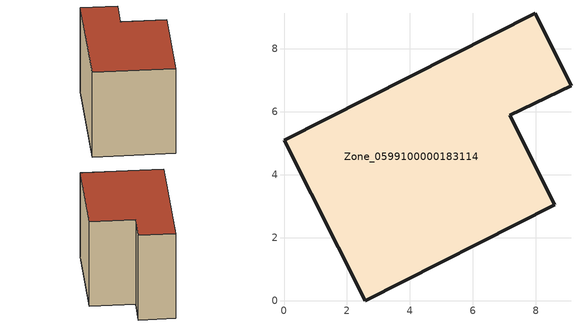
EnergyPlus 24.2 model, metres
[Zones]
Zone_0599100000183114
 floor ground (C_G): 0,5.09 7.97,9.12 9.11,6.83 7.17,5.88 8.6,3.05 2.57,0 z2.89
 wall outside (C_F): 2.57,0 8.6,3.05 7.17,5.88 9.11,6.83 7.97,9.12 0,5.09 2.57,0 z2.89:9.5
 roof outside (C_R): 7.97,9.12 0,5.09 2.57,0 8.6,3.05 7.17,5.88 9.11,6.83 z9.5
[BUILDING]
Pand.0599100000183114: North Axis=0; Terrain=City; Loads Convergence Tolerance Value=0.04; Temperature Convergence Tolerance Value=0.4; Solar Distribution=FullExterior; Maximum Number of Warmup Days=25; Minimum Number of Warmup Days=1
[Site:Location]
Rotterdam.The.Hague.AP_ZH_NLD Design_Conditions: Latitude=51.96; Longitude=4.45; Time Zone=1; Elevation=-4.5
[SITE:GROUNDTEMPERATURE:BUILDINGSURFACE]
18, 18, 18, 18, 18, 18, 18, 18, 18, 18, 18, 18
[MATERIAL] Thermal Absorptance=0.9; Solar Absorptance=0.7; Visible Absorptance=0.7
Name | Roughness | Thickness | Conductivity | Density | Specific Heat
G.TI.1946-1964 | MediumSmooth | 0.15 | 1 | 540 | 1210
F.TI.1946-1964 | Rough | 0.3 | 0.857143 | 1920 | 840
R.TI.1946-1964 | MediumRough | 0.2 | 0.277778 | 1500 | 1000
[CONSTRUCTION]
C_G: G.TI.1946-1964
C_F: F.TI.1946-1964
C_R: R.TI.1946-1964
[ZONE]
Zone_0599100000183114: Type=1; Multiplier=1; Ceiling Height=Autocalculate; Volume=Autocalculate; Floor Area=autocalculate; Part of Total Floor Area=Yes
[ZONEINFILTRATION:DESIGNFLOWRATE]
Infil_Zone_0599100000183114: Zone or ZoneList or Space or SpaceList=Zone_0599100000183114; Schedule=AlwaysOn; Design Flow Rate Calculation Method=Flow/Area; Flow Rate per Floor Area=0.003; Constant Term Coefficient=1; Temperature Term Coefficient=0; Velocity Term Coefficient=0; Velocity Squared Term Coefficient=0
[HVACTEMPLATE:ZONE:IDEALLOADSAIRSYSTEM]
Zone_0599100000183114: Maximum Heating Supply Air Temperature=50; Minimum Cooling Supply Air Temperature=13; Maximum Heating Supply Air Humidity Ratio=0.0156; Minimum Cooling Supply Air Humidity Ratio=0.0077; Heating Limit=NoLimit; Cooling Limit=NoLimit; Dehumidification Control Type=ConstantSensibleHeatRatio; Cooling Sensible Heat Ratio=0.7; Dehumidification Setpoint=60; Humidification Control Type=None; Humidification Setpoint=30; Outdoor Air Method=None; Outdoor Air Flow Rate per Person=0.00944; Outdoor Air Flow Rate per Zone Floor Area=0; Outdoor Air Flow Rate per Zone=0; Demand Controlled Ventilation Type=None; Outdoor Air Economizer Type=NoEconomizer; Heat Recovery Type=None; Sensible Heat Recovery Effectiveness=0.7; Latent Heat Recovery Effectiveness=0.65
[ZONECONTROL:THERMOSTAT]
ThermostatControl_Zone_0599100000183114: Zone or ZoneList=Zone_0599100000183114; Control Type Schedule=DualSetpointControlType; Control 1=Thermostat_Zone_0599100000183114; Temperature Difference Between Cutout And Setpoint=0
[THERMOSTATSETPOINT:DUALSETPOINT]
Thermostat_Zone_0599100000183114: Heating Setpoint Temperature Schedule=HeatingSetpoint_Zone_0599100000183114; Cooling Setpoint Temperature Schedule=CoolingSetpoint_Zone_0599100000183114
[SCHEDULE:COMPACT]
HeatingSetpoint_Zone_0599100000183114: Through: 12/31, For: AllDays, Until: 24:00, 21
CoolingSetpoint_Zone_0599100000183114: Through: 12/31, For: AllDays, Until: 24:00, 24
DualSetpointControlType: Through: 12/31, For: AllDays, Until: 24:00, 4
AlwaysOn: Through: 12/31, For: AllDays, Until: 24:00, 1
